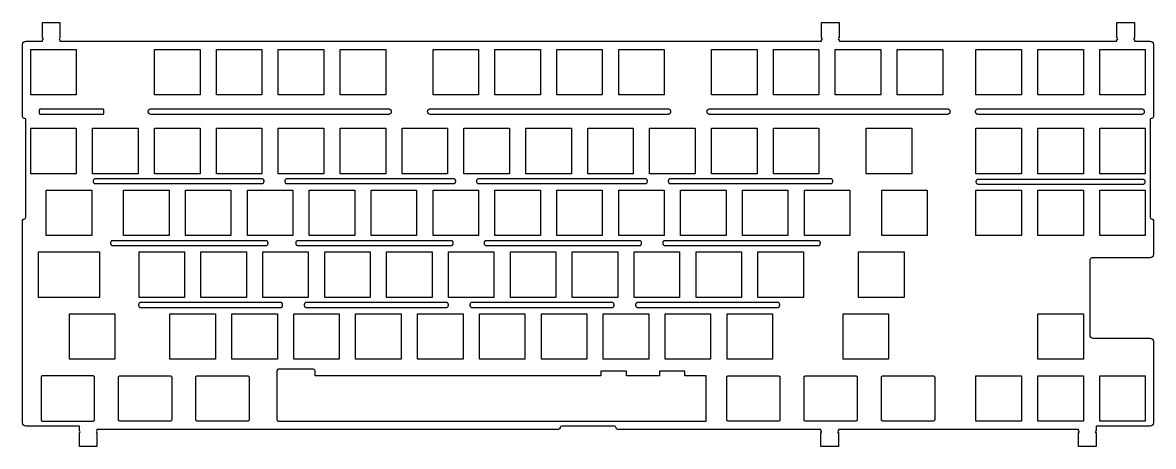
# Model space of a CAD drawing. Extents: x 98 to 446, y -213 to 217.
# Drawn here: x 97.9 to 446, y -213.2 to -82.7 of the extents above; entities that cross this region are included whole.
import ezdxf

# ---------------------------------------------------------------- set-up
doc = ezdxf.new("R2010")
doc.units = 0
doc.layers.get('0').update_dxf_attribs({"linetype": 'CONTINUOUS'})

msp = doc.modelspace()

# ---------------------------------------------------------------- linework, layer by layer
for points in [[(115.384094, -206.956818), (98.909485, -206.956818, -0.414214), (97.909485, -205.956818), (97.909485, -143.64679, -0.414199), (98.409485, -143.14679), (98.42218, -143.14679, 0.414199), (98.92218, -142.64679), (98.92218, -112.726807, 0.414214), (98.42218, -112.226807), (98.409485, -112.226807, -0.414214), (97.909485, -111.726807), (97.909485, -89.456818, -0.414214), (98.909485, -88.456818), (104.009094, -88.456818), (104.009094, -87.956818, 1), (104.009094, -87.456818), (104.009094, -82.731781), (109.409485, -82.731781), (109.409485, -87.456818, 1), (109.409485, -87.956818), (109.409485, -88.456818), (343.809875, -88.456818), (343.809875, -87.956818, 1), (343.809875, -87.456818), (343.809875, -82.731781), (349.20929, -82.731781), (349.20929, -87.456818, 1), (349.20929, -87.956818), (349.20929, -88.456818), (434.759094, -88.456818), (434.759094, -87.956818, 1), (434.759094, -87.456818), (434.759094, -82.731781), (440.159485, -82.731781), (440.159485, -87.456818, 1), (440.159485, -87.956818), (440.159485, -88.456818), (444.95929, -88.456818, -0.414214), (445.95929, -89.456818), (445.95929, -111.726807, -0.414214), (445.45929, -112.226807), (445.446594, -112.226807, 0.414214), (444.946594, -112.726807), (444.946594, -142.64679, 0.414199), (445.446594, -143.14679), (445.45929, -143.14679, -0.414199), (445.95929, -143.64679), (445.95929, -154.101807, -0.414214), (444.95929, -155.101807), (427.35968, -155.101807, 0.414214), (426.35968, -156.101807), (426.35968, -178.881805, 0.414214), (427.35968, -179.881805), (444.95929, -179.881805, -0.414214), (445.95929, -180.881805), (445.95929, -205.956818, -0.414214), (444.95929, -206.956818), (428.309875, -206.956818), (428.309875, -208.456818, 1), (428.309875, -208.956818), (428.309875, -213.181793), (422.909485, -213.181793), (422.909485, -208.956818, 1), (422.909485, -208.456818), (422.909485, -207.956818), (348.997375, -207.956818), (348.997375, -208.456818, 1), (348.997375, -208.956818), (348.997375, -213.181793), (343.596985, -213.181793), (343.596985, -208.956818, 1), (343.596985, -208.456818), (343.596985, -207.956818), (281.093079, -207.956818, -0.414199), (280.593079, -207.456818), (280.593079, -207.444305, 0.414199), (280.093079, -206.944305), (263.843079, -206.944305, 0.414199), (263.343079, -207.444305), (263.343079, -207.456818, -0.414199), (262.843079, -207.956818), (120.784485, -207.956818), (120.784485, -208.456818, 1), (120.784485, -208.956818), (120.784485, -213.181793), (115.384094, -213.181793), (115.384094, -208.956818, 1), (115.384094, -208.456818), (115.384094, -206.956818)], [(187.428101, -205.450592), (222.669922, -205.463226), (272.98645, -205.463226), (286.854858, -205.463226), (293.90918, -205.463226), (296.341827, -205.463226), (301.837219, -205.463226), (308.308105, -205.463226), (308.308105, -191.463837), (301.759766, -191.463837), (301.759766, -190.013641), (293.90918, -190.013641), (293.90918, -191.463837), (283.746094, -191.463837), (283.746094, -190.013641), (275.89502, -190.013641), (275.89502, -191.462372), (261.137085, -191.463715), (200.044678, -191.462372), (187.928101, -191.460815), (187.928101, -189.950592, 0.414229), (187.428101, -189.450592), (176.671844, -189.450592, 0.414201), (176.171844, -189.950592), (176.171844, -204.950592, 0.414228), (176.671844, -205.450592), (187.428101, -205.450592)]]:
    msp.add_lwpolyline(points, format="xyb")
for points in [[(100.409485, -90.981812), (114.409485, -90.981812), (114.409485, -104.981812), (100.409485, -104.981812), (100.409485, -90.981812)], [(138.509094, -90.981812), (152.509094, -90.981812), (152.509094, -104.981812), (138.509094, -104.981812), (138.509094, -90.981812)], [(157.559875, -90.981812), (171.559875, -90.981812), (171.559875, -104.981812), (157.559875, -104.981812), (157.559875, -90.981812)], [(176.60968, -90.981812), (190.60968, -90.981812), (190.60968, -104.981812), (176.60968, -104.981812), (176.60968, -90.981812)], [(195.659485, -90.981812), (209.659485, -90.981812), (209.659485, -104.981812), (195.659485, -104.981812), (195.659485, -90.981812)], [(224.23468, -90.981812), (238.23468, -90.981812), (238.23468, -104.981812), (224.23468, -104.981812), (224.23468, -90.981812)], [(243.284485, -90.981812), (257.284485, -90.981812), (257.284485, -104.981812), (243.284485, -104.981812), (243.284485, -90.981812)], [(262.33429, -90.981812), (276.33429, -90.981812), (276.33429, -104.981812), (262.33429, -104.981812), (262.33429, -90.981812)], [(281.384094, -90.981812), (295.384094, -90.981812), (295.384094, -104.981812), (281.384094, -104.981812), (281.384094, -90.981812)], [(309.95929, -90.981812), (323.95929, -90.981812), (323.95929, -104.981812), (309.95929, -104.981812), (309.95929, -90.981812)], [(329.009094, -90.981812), (343.009094, -90.981812), (343.009094, -104.981812), (329.009094, -104.981812), (329.009094, -90.981812)], [(348.059875, -90.981812), (362.059875, -90.981812), (362.059875, -104.981812), (348.059875, -104.981812), (348.059875, -90.981812)], [(367.10968, -90.981812), (381.10968, -90.981812), (381.10968, -104.981812), (367.10968, -104.981812), (367.10968, -90.981812)], [(391.35968, -90.981812), (405.35968, -90.981812), (405.35968, -104.981812), (391.35968, -104.981812), (391.35968, -90.981812)], [(410.409485, -90.981812), (424.409485, -90.981812), (424.409485, -104.981812), (410.409485, -104.981812), (410.409485, -90.981812)], [(429.45929, -90.981812), (443.45929, -90.981812), (443.45929, -104.981812), (429.45929, -104.981812), (429.45929, -90.981812)], [(103.198318, -109.381958), (103.166138, -109.381958), (103.125923, -109.40686), (103.125923, -109.40686), (103.093742, -109.456909), (103.061577, -109.53186), (103.061577, -109.53186), (103.029366, -109.606934), (103.005241, -109.681885), (103.005241, -109.681885), (102.989128, -109.78186), (102.973068, -109.90686), (102.973068, -109.90686), (102.965027, -110.006958), (102.95697, -110.131958), (102.95697, -110.131958), (102.965027, -110.256958), (102.973068, -110.356934), (102.973068, -110.356934), (102.989128, -110.481934), (103.005241, -110.581909), (103.005241, -110.581909), (103.029366, -110.65686), (103.061577, -110.731934), (103.061577, -110.731934), (103.093742, -110.806885), (103.125923, -110.831909), (103.125923, -110.831909), (103.166138, -110.881958), (103.198318, -110.881958), (122.715591, -110.881958), (122.715591, -110.881958), (122.755836, -110.881958), (122.796051, -110.831909), (122.796051, -110.831909), (122.828232, -110.806885), (122.860405, -110.731934), (122.860405, -110.731934), (122.892632, -110.65686), (122.91674, -110.581909), (122.91674, -110.581909), (122.932838, -110.481934), (122.948914, -110.356934), (122.948914, -110.356934), (122.95697, -110.256958), (122.95697, -110.131958), (122.95697, -110.131958), (122.95697, -110.006958), (122.948914, -109.90686), (122.948914, -109.90686), (122.932838, -109.78186), (122.91674, -109.681885), (122.91674, -109.681885), (122.892632, -109.606934), (122.860405, -109.53186), (122.860405, -109.53186), (122.828232, -109.456909), (122.796051, -109.40686), (122.796051, -109.40686), (122.755836, -109.381958), (122.715591, -109.381958), (103.198318, -109.381958)], [(137.36203, -109.381958), (137.241364, -109.381958), (137.090546, -109.40686), (137.090546, -109.40686), (136.969879, -109.456909), (136.849243, -109.53186), (136.849243, -109.53186), (136.728455, -109.606934), (136.638, -109.681885), (136.638, -109.681885), (136.577576, -109.78186), (136.517334, -109.90686), (136.517334, -109.90686), (136.487183, -110.006958), (136.45697, -110.131958), (136.45697, -110.131958), (136.487183, -110.256958), (136.517334, -110.356934), (136.517334, -110.356934), (136.577576, -110.481934), (136.638, -110.581909), (136.638, -110.581909), (136.728455, -110.65686), (136.849243, -110.731934), (136.849243, -110.731934), (136.969879, -110.806885), (137.090546, -110.831909), (137.090546, -110.831909), (137.241364, -110.881958), (137.36203, -110.881958), (210.551819, -110.881958), (210.551819, -110.881958), (210.702728, -110.881958), (210.853546, -110.831909), (210.853546, -110.831909), (210.974213, -110.806885), (211.094849, -110.731934), (211.094849, -110.731934), (211.215698, -110.65686), (211.306122, -110.581909), (211.306122, -110.581909), (211.366486, -110.481934), (211.426758, -110.356934), (211.426758, -110.356934), (211.45697, -110.256958), (211.45697, -110.131958), (211.45697, -110.131958), (211.45697, -110.006958), (211.426758, -109.90686), (211.426758, -109.90686), (211.366486, -109.78186), (211.306122, -109.681885), (211.306122, -109.681885), (211.215698, -109.606934), (211.094849, -109.53186), (211.094849, -109.53186), (210.974213, -109.456909), (210.853546, -109.40686), (210.853546, -109.40686), (210.702728, -109.381958), (210.551819, -109.381958), (137.36203, -109.381958)], [(223.36203, -109.381958), (223.241364, -109.381958), (223.090546, -109.40686), (223.090546, -109.40686), (222.969879, -109.456909), (222.849243, -109.53186), (222.849243, -109.53186), (222.728455, -109.606934), (222.638, -109.681885), (222.638, -109.681885), (222.577576, -109.78186), (222.517334, -109.90686), (222.517334, -109.90686), (222.487183, -110.006958), (222.45697, -110.131958), (222.45697, -110.131958), (222.487183, -110.256958), (222.517334, -110.356934), (222.517334, -110.356934), (222.577576, -110.481934), (222.638, -110.581909), (222.638, -110.581909), (222.728455, -110.65686), (222.849243, -110.731934), (222.849243, -110.731934), (222.969879, -110.806885), (223.090546, -110.831909), (223.090546, -110.831909), (223.241364, -110.881958), (223.36203, -110.881958), (296.551819, -110.881958), (296.551819, -110.881958), (296.702728, -110.881958), (296.853546, -110.831909), (296.853546, -110.831909), (296.974213, -110.806885), (297.094849, -110.731934), (297.094849, -110.731934), (297.215698, -110.65686), (297.306122, -110.581909), (297.306122, -110.581909), (297.366486, -110.481934), (297.426758, -110.356934), (297.426758, -110.356934), (297.45697, -110.256958), (297.45697, -110.131958), (297.45697, -110.131958), (297.45697, -110.006958), (297.426758, -109.90686), (297.426758, -109.90686), (297.366486, -109.78186), (297.306122, -109.681885), (297.306122, -109.681885), (297.215698, -109.606934), (297.094849, -109.53186), (297.094849, -109.53186), (296.974213, -109.456909), (296.853546, -109.40686), (296.853546, -109.40686), (296.702728, -109.381958), (296.551819, -109.381958), (223.36203, -109.381958)], [(309.36203, -109.381958), (309.241364, -109.381958), (309.090546, -109.40686), (309.090546, -109.40686), (308.969879, -109.456909), (308.849243, -109.53186), (308.849243, -109.53186), (308.728455, -109.606934), (308.638, -109.681885), (308.638, -109.681885), (308.577576, -109.78186), (308.517334, -109.90686), (308.517334, -109.90686), (308.487183, -110.006958), (308.45697, -110.131958), (308.45697, -110.131958), (308.487183, -110.256958), (308.517334, -110.356934), (308.517334, -110.356934), (308.577576, -110.481934), (308.638, -110.581909), (308.638, -110.581909), (308.728455, -110.65686), (308.849243, -110.731934), (308.849243, -110.731934), (308.969879, -110.806885), (309.090546, -110.831909), (309.090546, -110.831909), (309.241364, -110.881958), (309.36203, -110.881958), (382.551819, -110.881958), (382.551819, -110.881958), (382.702728, -110.881958), (382.853546, -110.831909), (382.853546, -110.831909), (382.974213, -110.806885), (383.094849, -110.731934), (383.094849, -110.731934), (383.215698, -110.65686), (383.306122, -110.581909), (383.306122, -110.581909), (383.366486, -110.481934), (383.426758, -110.356934), (383.426758, -110.356934), (383.45697, -110.256958), (383.45697, -110.131958), (383.45697, -110.131958), (383.45697, -110.006958), (383.426758, -109.90686), (383.426758, -109.90686), (383.366486, -109.78186), (383.306122, -109.681885), (383.306122, -109.681885), (383.215698, -109.606934), (383.094849, -109.53186), (383.094849, -109.53186), (382.974213, -109.456909), (382.853546, -109.40686), (382.853546, -109.40686), (382.702728, -109.381958), (382.551819, -109.381958), (309.36203, -109.381958)], [(442.497009, -110.881958), (442.622009, -110.881958), (442.721985, -110.831909), (442.721985, -110.831909), (442.846985, -110.806885), (442.94696, -110.731934), (442.94696, -110.731934), (443.021912, -110.65686), (443.096985, -110.581909), (443.096985, -110.581909), (443.171936, -110.481934), (443.19696, -110.356934), (443.19696, -110.356934), (443.247009, -110.256958), (443.247009, -110.131958), (443.247009, -110.131958), (443.247009, -110.006958), (443.19696, -109.90686), (443.19696, -109.90686), (443.171936, -109.78186), (443.096985, -109.681885), (443.096985, -109.681885), (443.021912, -109.606934), (442.94696, -109.53186), (442.94696, -109.53186), (442.846985, -109.456909), (442.721985, -109.40686), (442.721985, -109.40686), (442.622009, -109.381958), (442.497009, -109.381958), (391.896912, -109.381958), (391.896912, -109.381958), (391.771912, -109.381958), (391.671936, -109.40686), (391.671936, -109.40686), (391.546936, -109.456909), (391.44696, -109.53186), (391.44696, -109.53186), (391.372009, -109.606934), (391.296936, -109.681885), (391.296936, -109.681885), (391.221985, -109.78186), (391.171936, -109.90686), (391.171936, -109.90686), (391.146912, -110.006958), (391.146912, -110.131958), (391.146912, -110.131958), (391.146912, -110.256958), (391.171936, -110.356934), (391.171936, -110.356934), (391.221985, -110.481934), (391.296936, -110.581909), (391.296936, -110.581909), (391.372009, -110.65686), (391.44696, -110.731934), (391.44696, -110.731934), (391.546936, -110.806885), (391.671936, -110.831909), (391.671936, -110.831909), (391.771912, -110.881958), (391.896912, -110.881958), (442.497009, -110.881958)], [(100.409485, -115.231812), (114.409485, -115.231812), (114.409485, -129.231812), (100.409485, -129.231812), (100.409485, -115.231812)], [(119.45929, -115.231812), (133.45929, -115.231812), (133.45929, -129.231812), (119.45929, -129.231812), (119.45929, -115.231812)], [(138.509094, -115.231812), (152.509094, -115.231812), (152.509094, -129.231812), (138.509094, -129.231812), (138.509094, -115.231812)], [(157.559875, -115.231812), (171.559875, -115.231812), (171.559875, -129.231812), (157.559875, -129.231812), (157.559875, -115.231812)], [(176.60968, -115.231812), (190.60968, -115.231812), (190.60968, -129.231812), (176.60968, -129.231812), (176.60968, -115.231812)], [(195.659485, -115.231812), (209.659485, -115.231812), (209.659485, -129.231812), (195.659485, -129.231812), (195.659485, -115.231812)], [(214.70929, -115.231812), (228.70929, -115.231812), (228.70929, -129.231812), (214.70929, -129.231812), (214.70929, -115.231812)], [(233.759094, -115.231812), (247.759094, -115.231812), (247.759094, -129.231812), (233.759094, -129.231812), (233.759094, -115.231812)], [(252.809875, -115.231812), (266.809875, -115.231812), (266.809875, -129.231812), (252.809875, -129.231812), (252.809875, -115.231812)], [(271.85968, -115.231812), (285.85968, -115.231812), (285.85968, -129.231812), (271.85968, -129.231812), (271.85968, -115.231812)], [(290.909485, -115.231812), (304.909485, -115.231812), (304.909485, -129.231812), (290.909485, -129.231812), (290.909485, -115.231812)], [(309.95929, -115.231812), (323.95929, -115.231812), (323.95929, -129.231812), (309.95929, -129.231812), (309.95929, -115.231812)], [(329.009094, -115.231812), (343.009094, -115.231812), (343.009094, -129.231812), (329.009094, -129.231812), (329.009094, -115.231812)], [(357.58429, -115.231812), (371.58429, -115.231812), (371.58429, -129.231812), (357.58429, -129.231812), (357.58429, -115.231812)], [(391.35968, -115.231812), (405.35968, -115.231812), (405.35968, -129.231812), (391.35968, -129.231812), (391.35968, -115.231812)], [(410.409485, -115.231812), (424.409485, -115.231812), (424.409485, -129.231812), (410.409485, -129.231812), (410.409485, -115.231812)], [(429.45929, -115.231812), (443.45929, -115.231812), (443.45929, -129.231812), (429.45929, -129.231812), (429.45929, -115.231812)], [(171.579529, -132.306885), (171.685303, -132.306885), (171.791138, -132.256836), (171.791138, -132.256836), (171.875854, -132.231812), (171.960449, -132.15686), (171.960449, -132.15686), (172.044983, -132.081787), (172.108459, -132.006836), (172.108459, -132.006836), (172.150757, -131.90686), (172.193176, -131.78186), (172.193176, -131.78186), (172.214233, -131.681885), (172.214233, -131.556885), (172.214233, -131.556885), (172.214233, -131.431885), (172.193176, -131.331787), (172.193176, -131.331787), (172.150757, -131.206787), (172.108459, -131.106812), (172.108459, -131.106812), (172.044983, -131.03186), (171.960449, -130.956787), (171.960449, -130.956787), (171.875854, -130.881836), (171.791138, -130.831787), (171.791138, -130.831787), (171.685303, -130.806885), (171.579529, -130.806885), (120.256653, -130.806885), (120.256653, -130.806885), (120.150879, -130.806885), (120.066162, -130.831787), (120.066162, -130.831787), (119.960388, -130.881836), (119.875854, -130.956787), (119.875854, -130.956787), (119.812378, -131.03186), (119.74884, -131.106812), (119.74884, -131.106812), (119.685425, -131.206787), (119.664307, -131.331787), (119.664307, -131.331787), (119.622009, -131.431885), (119.622009, -131.556885), (119.622009, -131.556885), (119.622009, -131.681885), (119.664307, -131.78186), (119.664307, -131.78186), (119.685425, -131.90686), (119.74884, -132.006836), (119.74884, -132.006836), (119.812378, -132.081787), (119.875854, -132.15686), (119.875854, -132.15686), (119.960388, -132.231812), (120.066162, -132.256836), (120.066162, -132.256836), (120.150879, -132.306885), (120.256653, -132.306885), (171.579529, -132.306885)], [(230.579529, -132.306885), (230.685303, -132.306885), (230.791138, -132.256836), (230.791138, -132.256836), (230.875854, -132.231812), (230.960449, -132.15686), (230.960449, -132.15686), (231.044983, -132.081787), (231.108459, -132.006836), (231.108459, -132.006836), (231.150757, -131.90686), (231.193176, -131.78186), (231.193176, -131.78186), (231.214233, -131.681885), (231.214233, -131.556885), (231.214233, -131.556885), (231.214233, -131.431885), (231.193176, -131.331787), (231.193176, -131.331787), (231.150757, -131.206787), (231.108459, -131.106812), (231.108459, -131.106812), (231.044983, -131.03186), (230.960449, -130.956787), (230.960449, -130.956787), (230.875854, -130.881836), (230.791138, -130.831787), (230.791138, -130.831787), (230.685303, -130.806885), (230.579529, -130.806885), (179.256653, -130.806885), (179.256653, -130.806885), (179.150879, -130.806885), (179.066162, -130.831787), (179.066162, -130.831787), (178.960388, -130.881836), (178.875854, -130.956787), (178.875854, -130.956787), (178.812378, -131.03186), (178.74884, -131.106812), (178.74884, -131.106812), (178.685425, -131.206787), (178.664307, -131.331787), (178.664307, -131.331787), (178.622009, -131.431885), (178.622009, -131.556885), (178.622009, -131.556885), (178.622009, -131.681885), (178.664307, -131.78186), (178.664307, -131.78186), (178.685425, -131.90686), (178.74884, -132.006836), (178.74884, -132.006836), (178.812378, -132.081787), (178.875854, -132.15686), (178.875854, -132.15686), (178.960388, -132.231812), (179.066162, -132.256836), (179.066162, -132.256836), (179.150879, -132.306885), (179.256653, -132.306885), (230.579529, -132.306885)], [(289.579529, -132.306885), (289.685303, -132.306885), (289.791138, -132.256836), (289.791138, -132.256836), (289.875854, -132.231812), (289.960449, -132.15686), (289.960449, -132.15686), (290.044983, -132.081787), (290.108459, -132.006836), (290.108459, -132.006836), (290.150757, -131.90686), (290.193176, -131.78186), (290.193176, -131.78186), (290.214233, -131.681885), (290.214233, -131.556885), (290.214233, -131.556885), (290.214233, -131.431885), (290.193176, -131.331787), (290.193176, -131.331787), (290.150757, -131.206787), (290.108459, -131.106812), (290.108459, -131.106812), (290.044983, -131.03186), (289.960449, -130.956787), (289.960449, -130.956787), (289.875854, -130.881836), (289.791138, -130.831787), (289.791138, -130.831787), (289.685303, -130.806885), (289.579529, -130.806885), (238.256653, -130.806885), (238.256653, -130.806885), (238.150879, -130.806885), (238.066162, -130.831787), (238.066162, -130.831787), (237.960388, -130.881836), (237.875854, -130.956787), (237.875854, -130.956787), (237.812378, -131.03186), (237.74884, -131.106812), (237.74884, -131.106812), (237.685425, -131.206787), (237.664307, -131.331787), (237.664307, -131.331787), (237.622009, -131.431885), (237.622009, -131.556885), (237.622009, -131.556885), (237.622009, -131.681885), (237.664307, -131.78186), (237.664307, -131.78186), (237.685425, -131.90686), (237.74884, -132.006836), (237.74884, -132.006836), (237.812378, -132.081787), (237.875854, -132.15686), (237.875854, -132.15686), (237.960388, -132.231812), (238.066162, -132.256836), (238.066162, -132.256836), (238.150879, -132.306885), (238.256653, -132.306885), (289.579529, -132.306885)], [(346.685242, -132.306885), (346.78717, -132.306885), (346.889099, -132.256836), (346.889099, -132.256836), (346.970764, -132.231812), (347.052246, -132.15686), (347.052246, -132.15686), (347.133728, -132.081787), (347.194885, -132.006836), (347.194885, -132.006836), (347.235657, -131.90686), (347.276489, -131.78186), (347.276489, -131.78186), (347.296814, -131.681885), (347.296814, -131.556885), (347.296814, -131.556885), (347.296814, -131.431885), (347.276489, -131.331787), (347.276489, -131.331787), (347.235657, -131.206787), (347.194885, -131.106812), (347.194885, -131.106812), (347.133728, -131.03186), (347.052246, -130.956787), (347.052246, -130.956787), (346.970764, -130.881836), (346.889099, -130.831787), (346.889099, -130.831787), (346.78717, -130.806885), (346.685242, -130.806885), (297.233521, -130.806885), (297.233521, -130.806885), (297.131592, -130.806885), (297.049988, -130.831787), (297.049988, -130.831787), (296.948059, -130.881836), (296.866638, -130.956787), (296.866638, -130.956787), (296.80542, -131.03186), (296.744202, -131.106812), (296.744202, -131.106812), (296.683105, -131.206787), (296.662781, -131.331787), (296.662781, -131.331787), (296.622009, -131.431885), (296.622009, -131.556885), (296.622009, -131.556885), (296.622009, -131.681885), (296.662781, -131.78186), (296.662781, -131.78186), (296.683105, -131.90686), (296.744202, -132.006836), (296.744202, -132.006836), (296.80542, -132.081787), (296.866638, -132.15686), (296.866638, -132.15686), (296.948059, -132.231812), (297.049988, -132.256836), (297.049988, -132.256836), (297.131592, -132.306885), (297.233521, -132.306885), (346.685242, -132.306885)], [(442.709534, -132.481812), (442.834534, -132.481812), (442.934509, -132.431763), (442.934509, -132.431763), (443.059509, -132.406738), (443.159485, -132.331787), (443.159485, -132.331787), (443.234436, -132.256714), (443.309509, -132.181763), (443.309509, -132.181763), (443.38446, -132.081787), (443.409485, -131.956787), (443.409485, -131.956787), (443.459534, -131.856812), (443.459534, -131.731812), (443.459534, -131.731812), (443.459534, -131.606812), (443.409485, -131.506714), (443.409485, -131.506714), (443.38446, -131.381714), (443.309509, -131.281738), (443.309509, -131.281738), (443.234436, -131.206787), (443.159485, -131.131714), (443.159485, -131.131714), (443.059509, -131.056763), (442.934509, -131.006714), (442.934509, -131.006714), (442.834534, -130.981812), (442.709534, -130.981812), (392.109436, -130.981812), (392.109436, -130.981812), (391.984436, -130.981812), (391.88446, -131.006714), (391.88446, -131.006714), (391.75946, -131.056763), (391.659485, -131.131714), (391.659485, -131.131714), (391.584534, -131.206787), (391.50946, -131.281738), (391.50946, -131.281738), (391.434509, -131.381714), (391.38446, -131.506714), (391.38446, -131.506714), (391.359436, -131.606812), (391.359436, -131.731812), (391.359436, -131.731812), (391.359436, -131.856812), (391.38446, -131.956787), (391.38446, -131.956787), (391.434509, -132.081787), (391.50946, -132.181763), (391.50946, -132.181763), (391.584534, -132.256714), (391.659485, -132.331787), (391.659485, -132.331787), (391.75946, -132.406738), (391.88446, -132.431763), (391.88446, -132.431763), (391.984436, -132.481812), (392.109436, -132.481812), (442.709534, -132.481812)], [(105.17218, -134.281799), (119.17218, -134.281799), (119.17218, -148.281799), (105.17218, -148.281799), (105.17218, -134.281799)], [(128.98468, -134.281799), (142.98468, -134.281799), (142.98468, -148.281799), (128.98468, -148.281799), (128.98468, -134.281799)], [(148.034485, -134.281799), (162.034485, -134.281799), (162.034485, -148.281799), (148.034485, -148.281799), (148.034485, -134.281799)], [(167.08429, -134.281799), (181.08429, -134.281799), (181.08429, -148.281799), (167.08429, -148.281799), (167.08429, -134.281799)], [(186.134094, -134.281799), (200.134094, -134.281799), (200.134094, -148.281799), (186.134094, -148.281799), (186.134094, -134.281799)], [(205.184875, -134.281799), (219.184875, -134.281799), (219.184875, -148.281799), (205.184875, -148.281799), (205.184875, -134.281799)], [(224.23468, -134.281799), (238.23468, -134.281799), (238.23468, -148.281799), (224.23468, -148.281799), (224.23468, -134.281799)], [(243.284485, -134.281799), (257.284485, -134.281799), (257.284485, -148.281799), (243.284485, -148.281799), (243.284485, -134.281799)], [(262.33429, -134.281799), (276.33429, -134.281799), (276.33429, -148.281799), (262.33429, -148.281799), (262.33429, -134.281799)], [(281.384094, -134.281799), (295.384094, -134.281799), (295.384094, -148.281799), (281.384094, -148.281799), (281.384094, -134.281799)], [(300.434875, -134.281799), (314.434875, -134.281799), (314.434875, -148.281799), (300.434875, -148.281799), (300.434875, -134.281799)], [(319.48468, -134.281799), (333.48468, -134.281799), (333.48468, -148.281799), (319.48468, -148.281799), (319.48468, -134.281799)], [(338.534485, -134.281799), (352.534485, -134.281799), (352.534485, -148.281799), (338.534485, -148.281799), (338.534485, -134.281799)], [(362.346985, -134.28125), (376.346985, -134.28125), (376.346985, -148.28125), (362.346985, -148.28125), (362.346985, -134.28125)], [(391.35968, -134.281799), (405.35968, -134.281799), (405.35968, -148.281799), (391.35968, -148.281799), (391.35968, -134.281799)], [(410.409485, -134.281799), (424.409485, -134.281799), (424.409485, -148.281799), (410.409485, -148.281799), (410.409485, -134.281799)], [(429.45929, -134.281799), (443.45929, -134.281799), (443.45929, -148.281799), (429.45929, -148.281799), (429.45929, -134.281799)], [(172.862366, -151.356934), (172.9599, -151.356934), (173.057434, -151.306885), (173.057434, -151.306885), (173.135498, -151.28186), (173.213501, -151.206909), (173.213501, -151.206909), (173.291504, -151.131836), (173.349976, -151.056885), (173.349976, -151.056885), (173.389038, -150.956909), (173.428101, -150.831909), (173.428101, -150.831909), (173.44751, -150.731934), (173.44751, -150.606934), (173.44751, -150.606934), (173.44751, -150.481934), (173.428101, -150.381836), (173.428101, -150.381836), (173.389038, -150.256836), (173.349976, -150.15686), (173.349976, -150.15686), (173.291504, -150.081909), (173.213501, -150.006836), (173.213501, -150.006836), (173.135498, -149.931885), (173.057434, -149.881836), (173.057434, -149.881836), (172.9599, -149.856934), (172.862366, -149.856934), (125.543518, -149.856934), (125.543518, -149.856934), (125.445984, -149.856934), (125.36792, -149.881836), (125.36792, -149.881836), (125.270386, -149.931885), (125.192383, -150.006836), (125.192383, -150.006836), (125.133911, -150.081909), (125.075378, -150.15686), (125.075378, -150.15686), (125.016846, -150.256836), (124.997375, -150.381836), (124.997375, -150.381836), (124.958374, -150.481934), (124.958374, -150.606934), (124.958374, -150.606934), (124.958374, -150.731934), (124.997375, -150.831909), (124.997375, -150.831909), (125.016846, -150.956909), (125.075378, -151.056885), (125.075378, -151.056885), (125.133911, -151.131836), (125.192383, -151.206909), (125.192383, -151.206909), (125.270386, -151.28186), (125.36792, -151.306885), (125.36792, -151.306885), (125.445984, -151.356934), (125.543518, -151.356934), (172.862366, -151.356934)], [(229.862366, -151.356934), (229.9599, -151.356934), (230.057434, -151.306885), (230.057434, -151.306885), (230.135498, -151.28186), (230.213501, -151.206909), (230.213501, -151.206909), (230.291504, -151.131836), (230.349976, -151.056885), (230.349976, -151.056885), (230.389038, -150.956909), (230.428101, -150.831909), (230.428101, -150.831909), (230.44751, -150.731934), (230.44751, -150.606934), (230.44751, -150.606934), (230.44751, -150.481934), (230.428101, -150.381836), (230.428101, -150.381836), (230.389038, -150.256836), (230.349976, -150.15686), (230.349976, -150.15686), (230.291504, -150.081909), (230.213501, -150.006836), (230.213501, -150.006836), (230.135498, -149.931885), (230.057434, -149.881836), (230.057434, -149.881836), (229.9599, -149.856934), (229.862366, -149.856934), (182.543518, -149.856934), (182.543518, -149.856934), (182.445984, -149.856934), (182.36792, -149.881836), (182.36792, -149.881836), (182.270386, -149.931885), (182.192383, -150.006836), (182.192383, -150.006836), (182.133911, -150.081909), (182.075378, -150.15686), (182.075378, -150.15686), (182.016846, -150.256836), (181.997375, -150.381836), (181.997375, -150.381836), (181.958374, -150.481934), (181.958374, -150.606934), (181.958374, -150.606934), (181.958374, -150.731934), (181.997375, -150.831909), (181.997375, -150.831909), (182.016846, -150.956909), (182.075378, -151.056885), (182.075378, -151.056885), (182.133911, -151.131836), (182.192383, -151.206909), (182.192383, -151.206909), (182.270386, -151.28186), (182.36792, -151.306885), (182.36792, -151.306885), (182.445984, -151.356934), (182.543518, -151.356934), (229.862366, -151.356934)], [(287.862366, -151.356934), (287.9599, -151.356934), (288.057434, -151.306885), (288.057434, -151.306885), (288.135498, -151.28186), (288.213501, -151.206909), (288.213501, -151.206909), (288.291504, -151.131836), (288.349976, -151.056885), (288.349976, -151.056885), (288.389038, -150.956909), (288.428101, -150.831909), (288.428101, -150.831909), (288.44751, -150.731934), (288.44751, -150.606934), (288.44751, -150.606934), (288.44751, -150.481934), (288.428101, -150.381836), (288.428101, -150.381836), (288.389038, -150.256836), (288.349976, -150.15686), (288.349976, -150.15686), (288.291504, -150.081909), (288.213501, -150.006836), (288.213501, -150.006836), (288.135498, -149.931885), (288.057434, -149.881836), (288.057434, -149.881836), (287.9599, -149.856934), (287.862366, -149.856934), (240.543518, -149.856934), (240.543518, -149.856934), (240.445984, -149.856934), (240.36792, -149.881836), (240.36792, -149.881836), (240.270386, -149.931885), (240.192383, -150.006836), (240.192383, -150.006836), (240.133911, -150.081909), (240.075378, -150.15686), (240.075378, -150.15686), (240.016846, -150.256836), (239.997375, -150.381836), (239.997375, -150.381836), (239.958374, -150.481934), (239.958374, -150.606934), (239.958374, -150.606934), (239.958374, -150.731934), (239.997375, -150.831909), (239.997375, -150.831909), (240.016846, -150.956909), (240.075378, -151.056885), (240.075378, -151.056885), (240.133911, -151.131836), (240.192383, -151.206909), (240.192383, -151.206909), (240.270386, -151.28186), (240.36792, -151.306885), (240.36792, -151.306885), (240.445984, -151.356934), (240.543518, -151.356934), (287.862366, -151.356934)], [(342.862366, -151.356934), (342.9599, -151.356934), (343.057434, -151.306885), (343.057434, -151.306885), (343.135498, -151.28186), (343.213501, -151.206909), (343.213501, -151.206909), (343.291504, -151.131836), (343.349976, -151.056885), (343.349976, -151.056885), (343.389038, -150.956909), (343.428101, -150.831909), (343.428101, -150.831909), (343.44751, -150.731934), (343.44751, -150.606934), (343.44751, -150.606934), (343.44751, -150.481934), (343.428101, -150.381836), (343.428101, -150.381836), (343.389038, -150.256836), (343.349976, -150.15686), (343.349976, -150.15686), (343.291504, -150.081909), (343.213501, -150.006836), (343.213501, -150.006836), (343.135498, -149.931885), (343.057434, -149.881836), (343.057434, -149.881836), (342.9599, -149.856934), (342.862366, -149.856934), (295.543518, -149.856934), (295.543518, -149.856934), (295.445984, -149.856934), (295.36792, -149.881836), (295.36792, -149.881836), (295.270386, -149.931885), (295.192383, -150.006836), (295.192383, -150.006836), (295.133911, -150.081909), (295.075378, -150.15686), (295.075378, -150.15686), (295.016846, -150.256836), (294.997375, -150.381836), (294.997375, -150.381836), (294.958374, -150.481934), (294.958374, -150.606934), (294.958374, -150.606934), (294.958374, -150.731934), (294.997375, -150.831909), (294.997375, -150.831909), (295.016846, -150.956909), (295.075378, -151.056885), (295.075378, -151.056885), (295.133911, -151.131836), (295.192383, -151.206909), (295.192383, -151.206909), (295.270386, -151.28186), (295.36792, -151.306885), (295.36792, -151.306885), (295.445984, -151.356934), (295.543518, -151.356934), (342.862366, -151.356934)], [(102.790344, -153.331818), (121.55304, -153.331818), (121.55304, -167.331818), (102.790344, -167.331818), (102.790344, -153.331818)], [(133.747375, -153.331818), (147.747375, -153.331818), (147.747375, -167.331818), (133.747375, -167.331818), (133.747375, -153.331818)], [(152.79718, -153.331818), (166.79718, -153.331818), (166.79718, -167.331818), (152.79718, -167.331818), (152.79718, -153.331818)], [(171.846985, -153.331818), (185.846985, -153.331818), (185.846985, -167.331818), (171.846985, -167.331818), (171.846985, -153.331818)], [(190.89679, -153.331818), (204.89679, -153.331818), (204.89679, -167.331818), (190.89679, -167.331818), (190.89679, -153.331818)], [(209.946594, -153.331818), (223.946594, -153.331818), (223.946594, -167.331818), (209.946594, -167.331818), (209.946594, -153.331818)], [(228.997375, -153.331818), (242.997375, -153.331818), (242.997375, -167.331818), (228.997375, -167.331818), (228.997375, -153.331818)], [(248.04718, -153.331818), (262.04718, -153.331818), (262.04718, -167.331818), (248.04718, -167.331818), (248.04718, -153.331818)], [(267.096985, -153.331818), (281.096985, -153.331818), (281.096985, -167.331818), (267.096985, -167.331818), (267.096985, -153.331818)], [(286.14679, -153.331818), (300.14679, -153.331818), (300.14679, -167.331818), (286.14679, -167.331818), (286.14679, -153.331818)], [(305.196594, -153.331818), (319.196594, -153.331818), (319.196594, -167.331818), (305.196594, -167.331818), (305.196594, -153.331818)], [(324.247375, -153.331818), (338.247375, -153.331818), (338.247375, -167.331818), (324.247375, -167.331818), (324.247375, -153.331818)], [(355.20343, -153.331818), (369.20343, -153.331818), (369.20343, -167.331818), (355.20343, -167.331818), (355.20343, -153.331818)], [(177.411438, -170.406982), (177.500671, -170.406982), (177.589844, -170.356934), (177.589844, -170.356934), (177.661316, -170.331909), (177.732666, -170.256958), (177.732666, -170.256958), (177.803955, -170.181885), (177.857483, -170.106934), (177.857483, -170.106934), (177.893188, -170.006958), (177.928894, -169.881958), (177.928894, -169.881958), (177.946716, -169.781982), (177.946716, -169.656982), (177.946716, -169.656982), (177.946716, -169.531982), (177.928894, -169.431885), (177.928894, -169.431885), (177.893188, -169.306885), (177.857483, -169.206909), (177.857483, -169.206909), (177.803955, -169.131958), (177.732666, -169.056885), (177.732666, -169.056885), (177.661316, -168.981934), (177.589844, -168.931885), (177.589844, -168.931885), (177.500671, -168.906982), (177.411438, -168.906982), (134.136902, -168.906982), (134.136902, -168.906982), (134.047729, -168.906982), (133.976318, -168.931885), (133.976318, -168.931885), (133.887085, -168.981934), (133.815796, -169.056885), (133.815796, -169.056885), (133.762329, -169.131958), (133.70874, -169.206909), (133.70874, -169.206909), (133.655212, -169.306885), (133.63739, -169.431885), (133.63739, -169.431885), (133.601807, -169.531982), (133.601807, -169.656982), (133.601807, -169.656982), (133.601807, -169.781982), (133.63739, -169.881958), (133.63739, -169.881958), (133.655212, -170.006958), (133.70874, -170.106934), (133.70874, -170.106934), (133.762329, -170.181885), (133.815796, -170.256958), (133.815796, -170.256958), (133.887085, -170.331909), (133.976318, -170.356934), (133.976318, -170.356934), (134.047729, -170.406982), (134.136902, -170.406982), (177.411438, -170.406982)], [(228.411438, -170.406982), (228.500671, -170.406982), (228.589844, -170.356934), (228.589844, -170.356934), (228.661316, -170.331909), (228.732666, -170.256958), (228.732666, -170.256958), (228.803955, -170.181885), (228.857483, -170.106934), (228.857483, -170.106934), (228.893188, -170.006958), (228.928894, -169.881958), (228.928894, -169.881958), (228.946716, -169.781982), (228.946716, -169.656982), (228.946716, -169.656982), (228.946716, -169.531982), (228.928894, -169.431885), (228.928894, -169.431885), (228.893188, -169.306885), (228.857483, -169.206909), (228.857483, -169.206909), (228.803955, -169.131958), (228.732666, -169.056885), (228.732666, -169.056885), (228.661316, -168.981934), (228.589844, -168.931885), (228.589844, -168.931885), (228.500671, -168.906982), (228.411438, -168.906982), (185.136902, -168.906982), (185.136902, -168.906982), (185.047729, -168.906982), (184.976318, -168.931885), (184.976318, -168.931885), (184.887085, -168.981934), (184.815796, -169.056885), (184.815796, -169.056885), (184.762329, -169.131958), (184.70874, -169.206909), (184.70874, -169.206909), (184.655212, -169.306885), (184.63739, -169.431885), (184.63739, -169.431885), (184.601807, -169.531982), (184.601807, -169.656982), (184.601807, -169.656982), (184.601807, -169.781982), (184.63739, -169.881958), (184.63739, -169.881958), (184.655212, -170.006958), (184.70874, -170.106934), (184.70874, -170.106934), (184.762329, -170.181885), (184.815796, -170.256958), (184.815796, -170.256958), (184.887085, -170.331909), (184.976318, -170.356934), (184.976318, -170.356934), (185.047729, -170.406982), (185.136902, -170.406982), (228.411438, -170.406982)], [(279.411438, -170.406982), (279.500671, -170.406982), (279.589844, -170.356934), (279.589844, -170.356934), (279.661316, -170.331909), (279.732666, -170.256958), (279.732666, -170.256958), (279.803955, -170.181885), (279.857483, -170.106934), (279.857483, -170.106934), (279.893188, -170.006958), (279.928894, -169.881958), (279.928894, -169.881958), (279.946716, -169.781982), (279.946716, -169.656982), (279.946716, -169.656982), (279.946716, -169.531982), (279.928894, -169.431885), (279.928894, -169.431885), (279.893188, -169.306885), (279.857483, -169.206909), (279.857483, -169.206909), (279.803955, -169.131958), (279.732666, -169.056885), (279.732666, -169.056885), (279.661316, -168.981934), (279.589844, -168.931885), (279.589844, -168.931885), (279.500671, -168.906982), (279.411438, -168.906982), (236.136902, -168.906982), (236.136902, -168.906982), (236.047729, -168.906982), (235.976318, -168.931885), (235.976318, -168.931885), (235.887085, -168.981934), (235.815796, -169.056885), (235.815796, -169.056885), (235.762329, -169.131958), (235.70874, -169.206909), (235.70874, -169.206909), (235.655212, -169.306885), (235.63739, -169.431885), (235.63739, -169.431885), (235.601807, -169.531982), (235.601807, -169.656982), (235.601807, -169.656982), (235.601807, -169.781982), (235.63739, -169.881958), (235.63739, -169.881958), (235.655212, -170.006958), (235.70874, -170.106934), (235.70874, -170.106934), (235.762329, -170.181885), (235.815796, -170.256958), (235.815796, -170.256958), (235.887085, -170.331909), (235.976318, -170.356934), (235.976318, -170.356934), (236.047729, -170.406982), (236.136902, -170.406982), (279.411438, -170.406982)], [(330.411438, -170.406982), (330.500671, -170.406982), (330.589844, -170.356934), (330.589844, -170.356934), (330.661316, -170.331909), (330.732666, -170.256958), (330.732666, -170.256958), (330.803955, -170.181885), (330.857483, -170.106934), (330.857483, -170.106934), (330.893188, -170.006958), (330.928894, -169.881958), (330.928894, -169.881958), (330.946716, -169.781982), (330.946716, -169.656982), (330.946716, -169.656982), (330.946716, -169.531982), (330.928894, -169.431885), (330.928894, -169.431885), (330.893188, -169.306885), (330.857483, -169.206909), (330.857483, -169.206909), (330.803955, -169.131958), (330.732666, -169.056885), (330.732666, -169.056885), (330.661316, -168.981934), (330.589844, -168.931885), (330.589844, -168.931885), (330.500671, -168.906982), (330.411438, -168.906982), (287.136902, -168.906982), (287.136902, -168.906982), (287.047729, -168.906982), (286.976318, -168.931885), (286.976318, -168.931885), (286.887085, -168.981934), (286.815796, -169.056885), (286.815796, -169.056885), (286.762329, -169.131958), (286.70874, -169.206909), (286.70874, -169.206909), (286.655212, -169.306885), (286.63739, -169.431885), (286.63739, -169.431885), (286.601807, -169.531982), (286.601807, -169.656982), (286.601807, -169.656982), (286.601807, -169.781982), (286.63739, -169.881958), (286.63739, -169.881958), (286.655212, -170.006958), (286.70874, -170.106934), (286.70874, -170.106934), (286.762329, -170.181885), (286.815796, -170.256958), (286.815796, -170.256958), (286.887085, -170.331909), (286.976318, -170.356934), (286.976318, -170.356934), (287.047729, -170.406982), (287.136902, -170.406982), (330.411438, -170.406982)], [(112.315735, -172.381805), (126.315735, -172.381805), (126.315735, -186.381805), (112.315735, -186.381805), (112.315735, -172.381805)], [(143.27179, -172.381805), (157.27179, -172.381805), (157.27179, -186.381805), (143.27179, -186.381805), (143.27179, -172.381805)], [(162.321594, -172.381805), (176.321594, -172.381805), (176.321594, -186.381805), (162.321594, -186.381805), (162.321594, -172.381805)], [(181.372375, -172.381805), (195.372375, -172.381805), (195.372375, -186.381805), (181.372375, -186.381805), (181.372375, -172.381805)], [(200.42218, -172.381805), (214.42218, -172.381805), (214.42218, -186.381805), (200.42218, -186.381805), (200.42218, -172.381805)], [(219.471985, -172.381805), (233.471985, -172.381805), (233.471985, -186.381805), (219.471985, -186.381805), (219.471985, -172.381805)], [(238.52179, -172.381805), (252.52179, -172.381805), (252.52179, -186.381805), (238.52179, -186.381805), (238.52179, -172.381805)], [(257.571594, -172.381805), (271.571594, -172.381805), (271.571594, -186.381805), (257.571594, -186.381805), (257.571594, -172.381805)], [(276.622375, -172.381805), (290.622375, -172.381805), (290.622375, -186.381805), (276.622375, -186.381805), (276.622375, -172.381805)], [(295.67218, -172.381805), (309.67218, -172.381805), (309.67218, -186.381805), (295.67218, -186.381805), (295.67218, -172.381805)], [(314.721985, -172.381805), (328.721985, -172.381805), (328.721985, -186.381805), (314.721985, -186.381805), (314.721985, -172.381805)], [(350.440735, -172.381805), (364.440735, -172.381805), (364.440735, -186.381805), (350.440735, -186.381805), (350.440735, -172.381805)], [(410.409485, -172.381805), (424.409485, -172.381805), (424.409485, -186.381805), (410.409485, -186.381805), (410.409485, -172.381805)], [(119.996887, -191.944305), (119.996887, -191.869293), (119.971863, -191.794312), (119.971863, -191.794312), (119.946869, -191.719299), (119.896881, -191.644318), (119.896881, -191.644318), (119.846863, -191.594299), (119.796875, -191.544312), (119.796875, -191.544312), (119.721863, -191.494293), (119.646881, -191.469299), (119.646881, -191.469299), (119.571869, -191.444305), (119.496887, -191.444305), (104.096863, -191.444305), (104.096863, -191.444305), (104.021881, -191.444305), (103.946869, -191.469299), (103.946869, -191.469299), (103.871887, -191.494293), (103.821869, -191.544312), (103.821869, -191.544312), (103.746887, -191.594299), (103.696869, -191.644318), (103.696869, -191.644318), (103.671875, -191.719299), (103.621887, -191.794312), (103.621887, -191.794312), (103.621887, -191.869293), (103.596863, -191.944305), (103.596863, -204.944305), (103.596863, -204.944305), (103.621887, -205.019318), (103.621887, -205.094299), (103.621887, -205.094299), (103.671875, -205.169312), (103.696869, -205.244293), (103.696869, -205.244293), (103.746887, -205.294312), (103.821869, -205.344299), (103.821869, -205.344299), (103.871887, -205.394318), (103.946869, -205.419312), (103.946869, -205.419312), (104.021881, -205.444305), (104.096863, -205.444305), (119.496887, -205.444305), (119.496887, -205.444305), (119.571869, -205.444305), (119.646881, -205.419312), (119.646881, -205.419312), (119.721863, -205.394318), (119.796875, -205.344299), (119.796875, -205.344299), (119.846863, -205.294312), (119.896881, -205.244293), (119.896881, -205.244293), (119.946869, -205.169312), (119.971863, -205.094299), (119.971863, -205.094299), (119.996887, -205.019318), (119.996887, -204.944305), (119.996887, -191.944305)], [(143.296921, -191.444305), (143.371933, -191.444305), (143.446915, -191.469299), (143.446915, -191.469299), (143.521927, -191.494293), (143.596909, -191.544312), (143.596909, -191.544312), (143.646927, -191.594299), (143.696915, -191.644318), (143.696915, -191.644318), (143.746933, -191.719299), (143.771927, -191.794312), (143.771927, -191.794312), (143.796921, -191.869293), (143.796921, -191.944305), (143.796921, -204.944305), (143.796921, -204.944305), (143.796921, -205.019318), (143.771927, -205.094299), (143.771927, -205.094299), (143.746933, -205.169312), (143.696915, -205.244293), (143.696915, -205.244293), (143.646927, -205.294312), (143.596909, -205.344299), (143.596909, -205.344299), (143.521927, -205.394318), (143.446915, -205.419312), (143.446915, -205.419312), (143.371933, -205.444305), (143.296921, -205.444305), (127.921875, -205.444305), (127.921875, -205.444305), (127.846863, -205.444305), (127.771881, -205.419312), (127.771881, -205.419312), (127.696869, -205.394318), (127.621887, -205.344299), (127.621887, -205.344299), (127.571869, -205.294312), (127.521881, -205.244293), (127.521881, -205.244293), (127.471863, -205.169312), (127.446869, -205.094299), (127.446869, -205.094299), (127.421875, -205.019318), (127.421875, -204.944305), (127.421875, -191.944305), (127.421875, -191.944305), (127.421875, -191.869293), (127.446869, -191.794312), (127.446869, -191.794312), (127.471863, -191.719299), (127.521881, -191.644318), (127.521881, -191.644318), (127.571869, -191.594299), (127.621887, -191.544312), (127.621887, -191.544312), (127.696869, -191.494293), (127.771881, -191.469299), (127.771881, -191.469299), (127.846863, -191.444305), (127.921875, -191.444305), (143.296921, -191.444305)], [(151.721909, -205.444305), (151.646927, -205.444305), (151.571915, -205.419312), (151.571915, -205.419312), (151.496933, -205.394318), (151.446915, -205.344299), (151.446915, -205.344299), (151.371933, -205.294312), (151.321915, -205.244293), (151.321915, -205.244293), (151.296921, -205.169312), (151.246933, -205.094299), (151.246933, -205.094299), (151.246933, -205.019318), (151.221909, -204.944305), (151.221909, -191.944305), (151.221909, -191.944305), (151.246933, -191.869293), (151.246933, -191.794312), (151.246933, -191.794312), (151.296921, -191.719299), (151.321915, -191.644318), (151.321915, -191.644318), (151.371933, -191.594299), (151.446915, -191.544312), (151.446915, -191.544312), (151.496933, -191.494293), (151.571915, -191.469299), (151.571915, -191.469299), (151.646927, -191.444305), (151.721909, -191.444305), (167.121933, -191.444305), (167.121933, -191.444305), (167.196915, -191.444305), (167.271927, -191.469299), (167.271927, -191.469299), (167.346909, -191.494293), (167.421921, -191.544312), (167.421921, -191.544312), (167.471909, -191.594299), (167.521927, -191.644318), (167.521927, -191.644318), (167.571915, -191.719299), (167.596909, -191.794312), (167.596909, -191.794312), (167.621933, -191.869293), (167.621933, -191.944305), (167.621933, -204.944305), (167.621933, -204.944305), (167.621933, -205.019318), (167.596909, -205.094299), (167.596909, -205.094299), (167.571915, -205.169312), (167.521927, -205.244293), (167.521927, -205.244293), (167.471909, -205.294312), (167.421921, -205.344299), (167.421921, -205.344299), (167.346909, -205.394318), (167.271927, -205.419312), (167.271927, -205.419312), (167.196915, -205.444305), (167.121933, -205.444305), (151.721909, -205.444305)], [(330.521881, -191.444305), (330.596893, -191.444305), (330.671906, -191.469299), (330.671906, -191.469299), (330.746857, -191.494293), (330.821869, -191.544312), (330.821869, -191.544312), (330.871857, -191.594299), (330.921906, -191.644318), (330.921906, -191.644318), (330.971893, -191.719299), (330.996857, -191.794312), (330.996857, -191.794312), (331.021881, -191.869293), (331.021881, -191.944305), (331.021881, -204.944305), (331.021881, -204.944305), (331.021881, -205.019318), (330.996857, -205.094299), (330.996857, -205.094299), (330.971893, -205.169312), (330.921906, -205.244293), (330.921906, -205.244293), (330.871857, -205.294312), (330.821869, -205.344299), (330.821869, -205.344299), (330.746857, -205.394318), (330.671906, -205.419312), (330.671906, -205.419312), (330.596893, -205.444305), (330.521881, -205.444305), (315.146881, -205.444305), (315.146881, -205.444305), (315.071869, -205.444305), (314.996857, -205.419312), (314.996857, -205.419312), (314.921906, -205.394318), (314.846893, -205.344299), (314.846893, -205.344299), (314.796906, -205.294312), (314.746857, -205.244293), (314.746857, -205.244293), (314.696869, -205.169312), (314.671906, -205.094299), (314.671906, -205.094299), (314.646881, -205.019318), (314.646881, -204.944305), (314.646881, -191.944305), (314.646881, -191.944305), (314.646881, -191.869293), (314.671906, -191.794312), (314.671906, -191.794312), (314.696869, -191.719299), (314.746857, -191.644318), (314.746857, -191.644318), (314.796906, -191.594299), (314.846893, -191.544312), (314.846893, -191.544312), (314.921906, -191.494293), (314.996857, -191.469299), (314.996857, -191.469299), (315.071869, -191.444305), (315.146881, -191.444305), (330.521881, -191.444305)], [(338.946869, -205.444305), (338.871857, -205.444305), (338.796906, -205.419312), (338.796906, -205.419312), (338.721893, -205.394318), (338.646881, -205.344299), (338.646881, -205.344299), (338.596893, -205.294312), (338.546906, -205.244293), (338.546906, -205.244293), (338.496857, -205.169312), (338.471893, -205.094299), (338.471893, -205.094299), (338.446869, -205.019318), (338.446869, -204.944305), (338.446869, -191.944305), (338.446869, -191.944305), (338.446869, -191.869293), (338.471893, -191.794312), (338.471893, -191.794312), (338.496857, -191.719299), (338.546906, -191.644318), (338.546906, -191.644318), (338.596893, -191.594299), (338.646881, -191.544312), (338.646881, -191.544312), (338.721893, -191.494293), (338.796906, -191.469299), (338.796906, -191.469299), (338.871857, -191.444305), (338.946869, -191.444305), (354.321869, -191.444305), (354.321869, -191.444305), (354.421906, -191.444305), (354.496857, -191.469299), (354.496857, -191.469299), (354.571869, -191.494293), (354.621857, -191.544312), (354.621857, -191.544312), (354.696869, -191.594299), (354.746857, -191.644318), (354.746857, -191.644318), (354.771881, -191.719299), (354.821869, -191.794312), (354.821869, -191.794312), (354.821869, -191.869293), (354.821869, -191.944305), (354.821869, -204.944305), (354.821869, -204.944305), (354.821869, -205.019318), (354.821869, -205.094299), (354.821869, -205.094299), (354.771881, -205.169312), (354.746857, -205.244293), (354.746857, -205.244293), (354.696869, -205.294312), (354.621857, -205.344299), (354.621857, -205.344299), (354.571869, -205.394318), (354.496857, -205.419312), (354.496857, -205.419312), (354.421906, -205.444305), (354.321869, -205.444305), (338.946869, -205.444305)], [(378.646881, -204.944305), (378.646881, -205.019318), (378.621857, -205.094299), (378.621857, -205.094299), (378.596893, -205.169312), (378.546906, -205.244293), (378.546906, -205.244293), (378.496857, -205.294312), (378.446869, -205.344299), (378.446869, -205.344299), (378.371857, -205.394318), (378.296906, -205.419312), (378.296906, -205.419312), (378.221893, -205.444305), (378.146881, -205.444305), (362.771881, -205.444305), (362.771881, -205.444305), (362.696869, -205.444305), (362.621857, -205.419312), (362.621857, -205.419312), (362.546906, -205.394318), (362.471893, -205.344299), (362.471893, -205.344299), (362.421906, -205.294312), (362.371857, -205.244293), (362.371857, -205.244293), (362.321869, -205.169312), (362.296906, -205.094299), (362.296906, -205.094299), (362.271881, -205.019318), (362.271881, -204.944305), (362.271881, -191.944305), (362.271881, -191.944305), (362.271881, -191.869293), (362.296906, -191.794312), (362.296906, -191.794312), (362.321869, -191.719299), (362.371857, -191.644318), (362.371857, -191.644318), (362.421906, -191.594299), (362.471893, -191.544312), (362.471893, -191.544312), (362.546906, -191.494293), (362.621857, -191.469299), (362.621857, -191.469299), (362.696869, -191.444305), (362.771881, -191.444305), (378.146881, -191.444305), (378.146881, -191.444305), (378.221893, -191.444305), (378.296906, -191.469299), (378.296906, -191.469299), (378.371857, -191.494293), (378.446869, -191.544312), (378.446869, -191.544312), (378.496857, -191.594299), (378.546906, -191.644318), (378.546906, -191.644318), (378.596893, -191.719299), (378.621857, -191.794312), (378.621857, -191.794312), (378.646881, -191.869293), (378.646881, -191.944305), (378.646881, -204.944305)], [(391.35968, -191.431793), (405.35968, -191.431793), (405.35968, -205.431793), (391.35968, -205.431793), (391.35968, -191.431793)], [(410.409485, -191.431793), (424.409485, -191.431793), (424.409485, -205.431793), (410.409485, -205.431793), (410.409485, -191.431793)], [(429.45929, -191.431793), (443.45929, -191.431793), (443.45929, -205.431793), (429.45929, -205.431793), (429.45929, -191.431793)]]:
    msp.add_lwpolyline(points)

doc.saveas('drawing.dxf')
